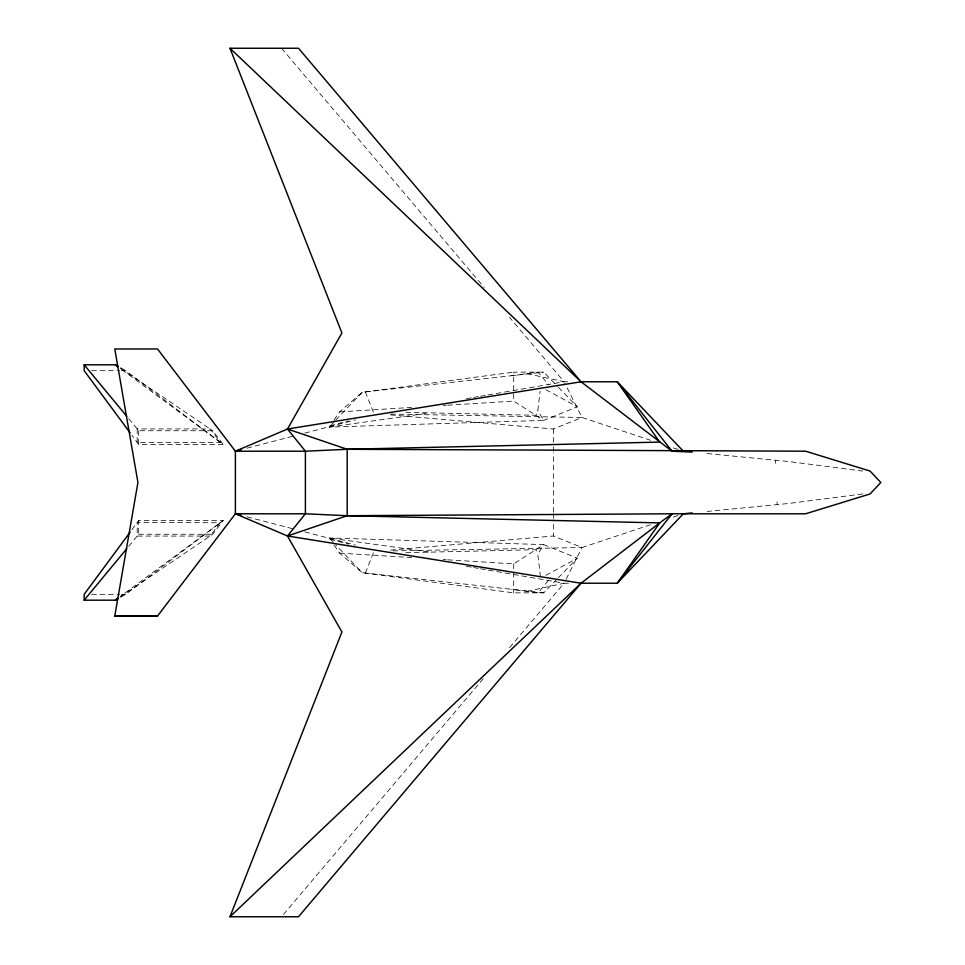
<?xml version="1.0" encoding="UTF-8"?>
<svg xmlns="http://www.w3.org/2000/svg" width="965" height="965" viewBox="0 0 965 965"><rect width="100%" height="100%" fill="white"/><g stroke="black" fill="none" stroke-linecap="round" stroke-linejoin="round"><path stroke-width="0.72" stroke-dasharray="4.83 3.62" d="M558.421 387.315L577.287 406.808L543.741 420.39L513.706 401.114L513.706 372.14L543.741 372.14L557.372 386.229M650.506 524.719L582.004 547.529L553.367 536.009L553.367 519.665M553.367 518.169L553.367 513.718M553.367 512.222L553.367 452.778M405.782 412.308L535.816 415.3L537.794 410.837L540.135 391.066M365.361 573.053L373.829 551.739M566.081 579.253L582.004 547.529L390.68 550.919M540.472 576.756L537.794 554.163L543.741 544.61L577.287 558.192L558.421 577.685M330.802 425.288L329.113 427.061L543.741 420.39L537.794 410.837M334.023 419.968L339.632 411.886L362.237 392.297L513.706 372.14M131.891 529.737L138.695 520.533L223.18 520.533L212.758 534.26L120.336 596.804M548.349 580.496L538.108 592.86L511.559 589.289M128.683 546.371L138.695 534.26L138.695 520.533M283.493 914.446L484.201 677.526M509.532 647.624L564.091 583.222L568.518 583.222M334.855 421.03L329.113 427.061L428.376 413.104M335.724 420.113L362.237 392.297L543.741 372.14M334.023 545.032L339.632 553.114L362.237 572.703L513.706 592.86L543.741 592.86L557.372 578.771M120.565 597.251L125.776 594.319L223.18 520.533L120.167 596.611M447.676 559.809L513.706 563.886L543.741 544.61L329.113 537.939L330.802 539.712M545.876 575.321L577.287 558.192M390.584 414.902L553.367 428.991L582.004 417.471L650.506 440.281M673.341 517.119L679.046 515.214M330.03 425.746L348.534 420.897M246.98 448.194L294.723 435.746M304.844 433.104L355.482 419.896M527.035 591.352L564.091 583.222L487.892 570.038M466.36 398.69L472.295 397.664M473.779 397.399L478.23 396.639M480.522 396.229L486.42 395.216M487.892 394.962L564.091 381.778L568.518 381.778M511.559 375.711L538.108 372.14L548.349 384.504M862.686 493.947L788.091 503.537L707.176 511.45M390.584 550.098L553.367 536.009M339.632 411.886L411.669 407.423M443.176 405.481L446.18 405.288M447.676 405.191L513.706 401.114M405.782 552.692L535.816 549.7L537.794 554.163M91.603 370.681L119.829 370.681M121.313 370.681L125.776 370.681L223.18 444.467L138.695 444.467L131.891 435.263M128.683 418.629L138.695 430.74L212.758 430.74L223.18 444.467L120.167 368.389M138.695 534.26L212.758 534.26M91.603 594.319L119.829 594.319M121.313 594.319L125.776 594.319M390.68 414.082L582.004 417.471L564.754 383.105M339.632 553.114L411.669 557.577M443.176 559.519L446.18 559.712M707.14 453.538L788.091 461.463L862.686 471.053M543.741 592.86L362.237 572.703L335.724 544.887M428.376 551.896L329.113 537.939L334.855 543.971M466.36 566.31L472.295 567.336M473.779 567.601L478.23 568.361M480.522 568.771L486.42 569.784M527.035 373.648L564.091 381.778L509.532 317.376M246.98 516.806L294.723 529.254M304.844 531.896L355.482 545.104M330.03 539.254L348.534 544.103M673.341 447.881L681.893 450.739M545.876 389.679L577.287 406.808M120.565 367.749L125.776 370.681M120.336 368.196L212.758 430.74M281.551 48.25L484.201 287.474M365.361 391.947L373.829 413.261M777.006 501.86L777.235 504.599M775.631 460.245L775.643 463.357M553.367 428.991L553.367 445.335M553.367 446.831L553.367 451.282M513.706 563.886L513.706 592.86M138.695 430.74L138.695 444.467M137.199 428.93L137.199 442.44L220.515 442.44L210.105 428.93L137.199 428.93M220.225 522.716L210.105 536.07L137.199 536.07L137.199 522.56L220.225 522.716"/><path stroke-width="1.45" d="M114.787 616.02L137.935 482.5L114.787 348.98L157.536 348.98L235.4 451.21L235.4 513.79L157.524 616.032L114.787 616.02L157.524 616.032M580.339 583.222L617.286 583.222L659.71 522.909L581.051 583.222L298.511 916.75L229.984 916.75L341.912 632.015L287.474 535.985L235.4 513.79L305.398 513.79L347.183 515.708L659.71 522.909L672.074 513.79L805.618 513.79L870.068 493.947L880.828 482.5L870.068 471.053L805.618 451.21L347.183 449.292L305.398 451.21L235.4 451.21L287.474 429.015L581.051 381.778L672.074 451.21L692.255 452.09M229.984 916.75L581.051 583.222L287.474 535.985L305.398 513.79L305.398 482.5L305.398 451.21L287.474 429.015L341.912 332.985L229.984 48.25L298.511 48.25L581.051 381.778L229.984 48.25M130.13 532.125L84.172 594.319L84.172 600.182L115.354 600.182L117.959 598.71M84.172 600.182L126.789 548.663M117.766 598.396L115.354 600.182L117.839 598.493M287.474 535.985L347.183 515.708L672.074 513.79L617.286 583.222L683.329 513.79L692.267 512.91M235.4 451.21L241.19 449.702M287.474 429.015L347.183 449.292L659.71 442.091L617.286 381.778L580.339 381.778M130.13 432.875L84.172 370.681L84.172 364.818L115.354 364.818L117.959 366.29M235.4 513.79L241.19 515.298M117.839 366.507L115.354 364.818L117.766 366.604M683.329 451.21L617.286 381.778L672.074 451.21M84.172 364.818L126.789 416.337M347.183 449.292L347.183 515.708"/></g></svg>
